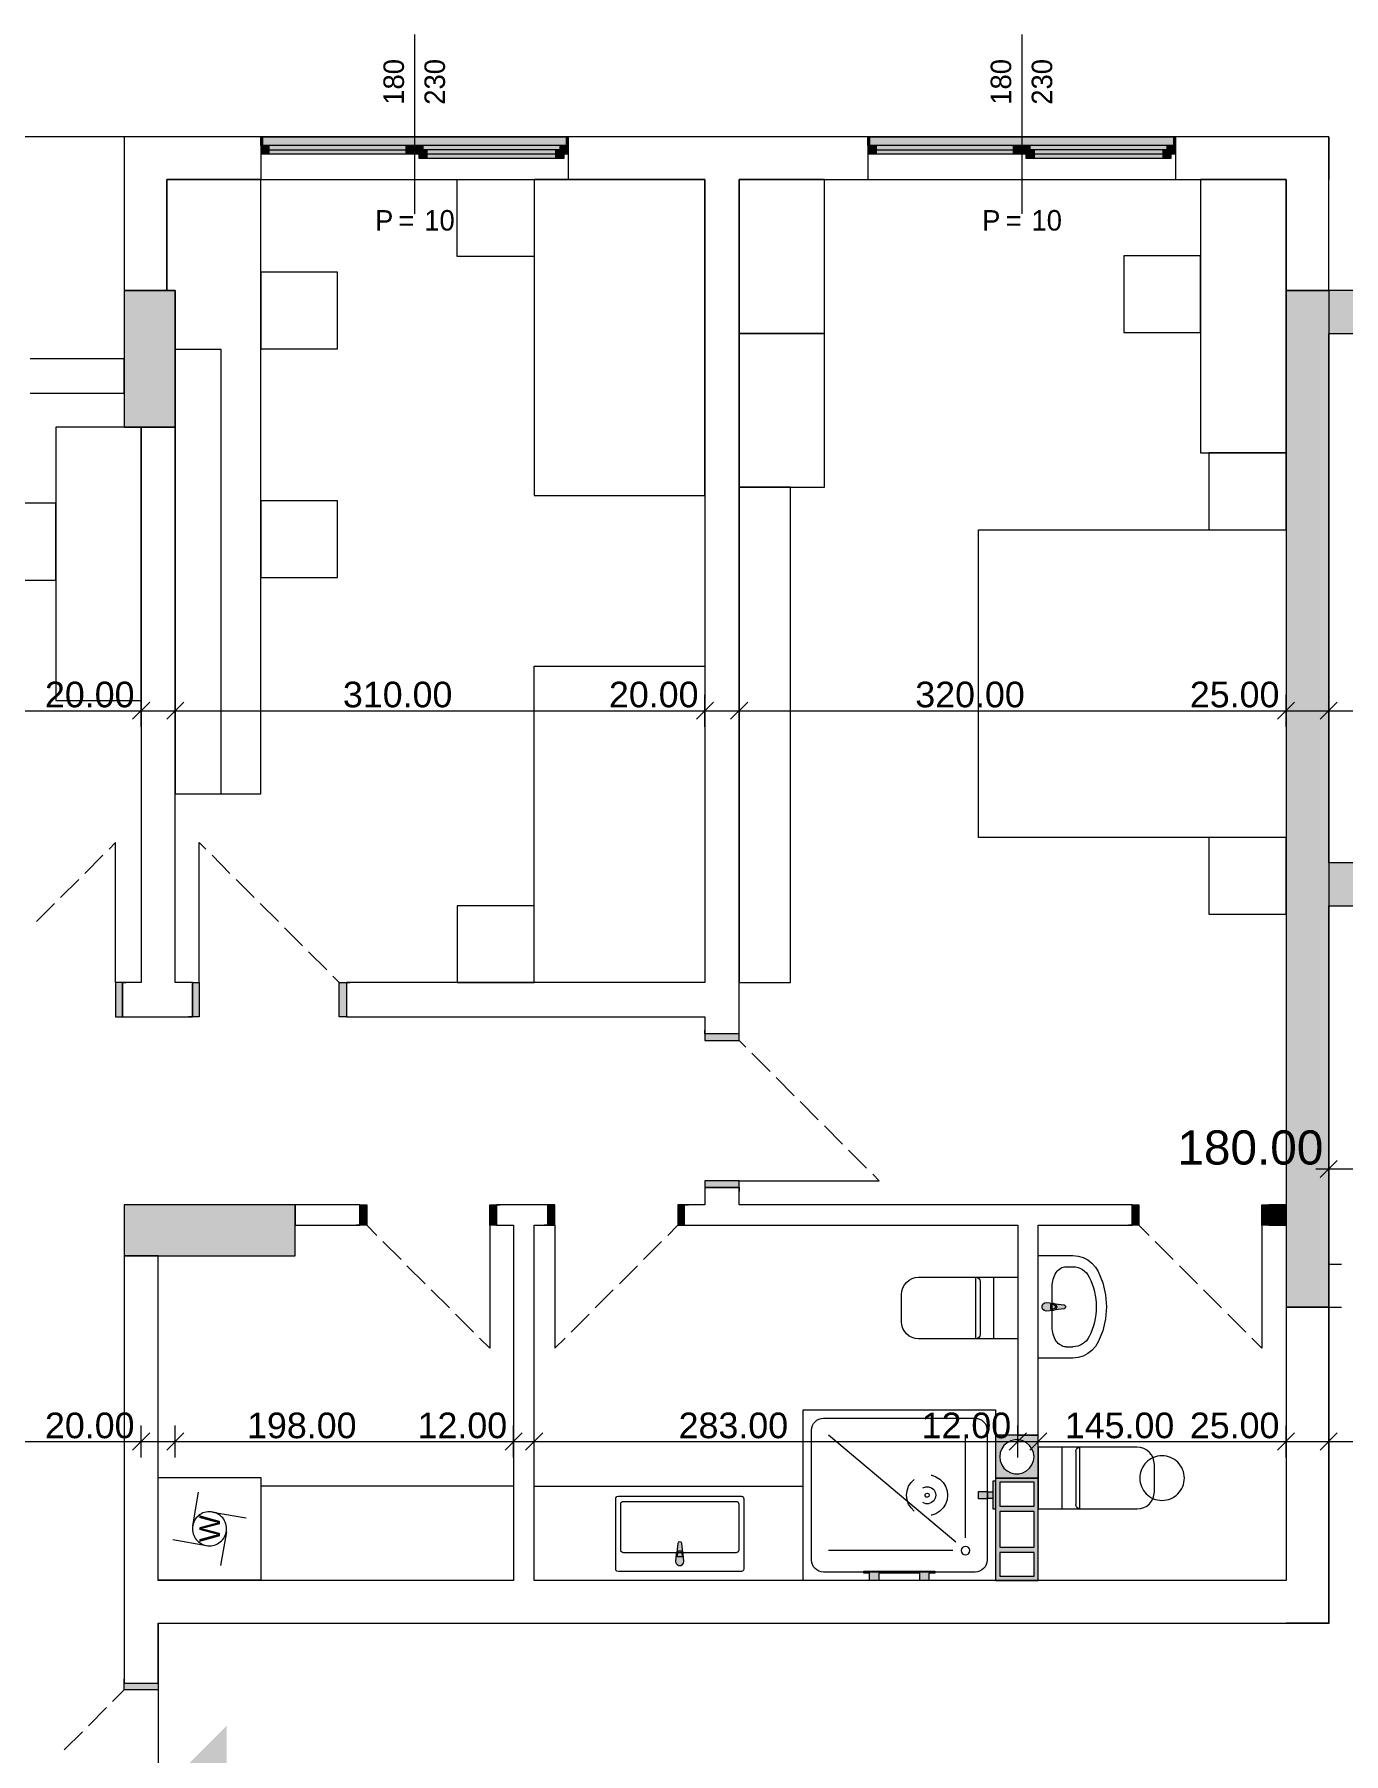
# Model space of a CAD drawing. Header units: millimetres. Extents: x 5493291 to 5652041, y -5155064 to -5098765.
# Drawn here: x 5547479 to 5555142, y -5120854 to -5110791 of the extents above; entities that cross this region are included whole.
import ezdxf

# ---------------------------------------------------------------- set-up
doc = ezdxf.new("R2010")
doc.units = ezdxf.units.MM
doc.header["$MEASUREMENT"] = 0
doc.layers.add('Drawing & Figure', color=7, linetype='Continuous')
for name, color, linetype, lineweight in [('Drawing & Figure_Pen_No__1', 7, 'Continuous', 13), ('Drawing & Figure_Pen_No__101', 252, 'Continuous', 13), ('Drawing & Figure_Pen_No__2', 8, 'Continuous', 13)]:
    doc.layers.add(name, color=color, linetype=linetype, lineweight=lineweight)
for name, color, linetype, lineweight, true_color in [('Drawing & Figure_Pen_No__105', 7, 'Continuous', 13, 0xcae6ff), ('Drawing & Figure_Pen_No__145', 7, 'Continuous', 13, 0x0077b0), ('Drawing & Figure_Pen_No__181', 7, 'Continuous', 5, 0x282828), ('Drawing & Figure_Pen_No__61', 7, 'Continuous', 13, 0x6a6a6a)]:
    doc.layers.add(name, color=color, linetype=linetype, lineweight=lineweight, true_color=true_color)
doc.styles.add('GENERATED_STYLE_1', font='GIL_____.TTF')
doc.styles.add('GENERATED_STYLE_2', font='arial.ttf')

msp = doc.modelspace()

# ---------------------------------------------------------------- hatches: boundary and pattern name
at = {"layer": 'Drawing & Figure', "linetype": 'Continuous', "lineweight": 0, "true_color": 0x7f7f7f}
for points in [[(5555055, -5118241), (5555055, -5112291), (5554805, -5112291), (5554805, -5118241)], [(5555355, -5112291), (5555055, -5112291), (5555055, -5112541), (5555355, -5112541), (5555355, -5112391), (5555355, -5112341)], [(5555055, -5115891), (5560155, -5115891), (5560155, -5115641), (5555055, -5115641)]]:
    msp.add_hatch(color=8, dxfattribs=at).paths.add_polyline_path(points)
at = {"layer": 'Drawing & Figure', "linetype": 'Continuous', "lineweight": 20}
h = msp.add_hatch(color=6, dxfattribs=at)
h.paths.add_polyline_path([(5553105, -5119241), (5553355, -5119241), (5553355, -5118991), (5553334, -5118991), (5553125, -5118991), (5553105, -5118991)])
h.paths.add_polyline_path([(5553132, -5119140), (5553129, -5119116), (5553132, -5119092), (5553141, -5119070), (5553154, -5119050), (5553173, -5119034), (5553194, -5119023), (5553217, -5119017), (5553242, -5119017), (5553265, -5119023), (5553286, -5119034), (5553304, -5119050), (5553318, -5119070), (5553327, -5119092), (5553330, -5119116), (5553327, -5119140), (5553318, -5119163), (5553304, -5119183), (5553286, -5119199), (5553265, -5119210), (5553242, -5119216), (5553217, -5119216), (5553194, -5119210), (5553173, -5119199), (5553154, -5119183), (5553141, -5119163)], flags=0)
h = msp.add_hatch(color=6, dxfattribs=at)
h.paths.add_polyline_path([(5553105, -5119841), (5553355, -5119841), (5553355, -5119241), (5553105, -5119241), (5553105, -5119671)])
h.paths.add_polyline_path([(5553129, -5119436), (5553330, -5119436), (5553330, -5119646), (5553129, -5119646)], flags=0)
h.paths.add_polyline_path([(5553330, -5119406), (5553129, -5119406), (5553129, -5119266), (5553330, -5119266)], flags=0)
h.paths.add_polyline_path([(5553129, -5119676), (5553330, -5119676), (5553330, -5119816), (5553129, -5119816)], flags=0)
at = {"layer": 'Drawing & Figure_Pen_No__1', "linetype": 'Continuous', "lineweight": 0, "true_color": 0xffffff}
for points in [[(5548804, -5111441), (5550604, -5111441), (5550604, -5111391), (5550594, -5111391), (5548815, -5111391), (5548804, -5111391)], [(5548815, -5111391), (5548804, -5111391), (5548804, -5111441), (5548815, -5111441)], [(5550604, -5111391), (5550594, -5111391), (5550594, -5111441), (5550604, -5111441)], [(5552358, -5111441), (5554158, -5111441), (5554158, -5111391), (5554148, -5111391), (5552368, -5111391), (5552358, -5111391)], [(5552368, -5111391), (5552358, -5111391), (5552358, -5111441), (5552368, -5111441)], [(5554158, -5111391), (5554148, -5111391), (5554148, -5111441), (5554158, -5111441)], [(5548804, -5111491), (5548854, -5111491), (5548854, -5111441), (5548804, -5111441)], [(5548854, -5111491), (5549654, -5111491), (5549654, -5111441), (5548854, -5111441)], [(5549704, -5111441), (5549654, -5111441), (5549654, -5111491), (5549704, -5111491)], [(5549704, -5111491), (5549729, -5111491), (5549729, -5111466), (5549754, -5111466), (5549754, -5111441), (5549704, -5111441)], [(5549729, -5111516), (5549779, -5111516), (5549779, -5111466), (5549729, -5111466)], [(5550529, -5111516), (5550529, -5111466), (5550554, -5111466), (5550554, -5111441), (5549754, -5111441), (5549754, -5111466), (5549779, -5111466), (5549779, -5111516)], [(5550529, -5111466), (5549779, -5111466), (5549779, -5111516), (5550529, -5111516)], [(5550579, -5111466), (5550529, -5111466), (5550529, -5111516), (5550579, -5111516)], [(5550604, -5111441), (5550554, -5111441), (5550554, -5111466), (5550579, -5111466), (5550579, -5111491), (5550604, -5111491)], [(5552358, -5111491), (5552408, -5111491), (5552408, -5111441), (5552358, -5111441)], [(5552408, -5111491), (5553208, -5111491), (5553208, -5111441), (5552408, -5111441)], [(5553258, -5111441), (5553208, -5111441), (5553208, -5111491), (5553258, -5111491)], [(5553258, -5111491), (5553283, -5111491), (5553283, -5111466), (5553308, -5111466), (5553308, -5111441), (5553258, -5111441)], [(5553283, -5111516), (5553333, -5111516), (5553333, -5111466), (5553283, -5111466)], [(5554083, -5111516), (5554083, -5111466), (5554108, -5111466), (5554108, -5111441), (5553308, -5111441), (5553308, -5111466), (5553333, -5111466), (5553333, -5111516)], [(5554083, -5111466), (5553333, -5111466), (5553333, -5111516), (5554083, -5111516)], [(5554133, -5111466), (5554083, -5111466), (5554083, -5111516), (5554133, -5111516)], [(5554158, -5111441), (5554108, -5111441), (5554108, -5111466), (5554133, -5111466), (5554133, -5111491), (5554158, -5111491)], [(5547994, -5116341), (5547954, -5116341), (5547954, -5116541), (5547994, -5116541)], [(5548404, -5116341), (5548404, -5116541), (5548444, -5116541), (5548444, -5116341)], [(5549305, -5116541), (5549305, -5116341), (5549264, -5116341), (5549264, -5116541)], [(5551404, -5116641), (5551404, -5116681), (5551605, -5116681), (5551605, -5116641)], [(5551605, -5117541), (5551605, -5117501), (5551404, -5117501), (5551404, -5117541)], [(5549384, -5117641), (5549384, -5117761), (5549425, -5117761), (5549425, -5117641)], [(5550184, -5117761), (5550184, -5117641), (5550145, -5117641), (5550145, -5117761)], [(5550485, -5117761), (5550525, -5117761), (5550525, -5117641), (5550485, -5117641)], [(5551285, -5117641), (5551245, -5117641), (5551245, -5117761), (5551285, -5117761)], [(5553905, -5117641), (5553905, -5117761), (5553944, -5117761), (5553944, -5117641)], [(5554704, -5117761), (5554704, -5117641), (5554664, -5117641), (5554664, -5117761)], [(5554704, -5117761), (5554805, -5117761), (5554805, -5117641), (5554704, -5117641)], [(5553402, -5118214), (5553391, -5118216), (5553382, -5118223), (5553377, -5118233), (5553377, -5118244), (5553382, -5118254), (5553391, -5118261), (5553402, -5118264), (5553444, -5118260), (5553453, -5118256), (5553506, -5118250), (5553513, -5118246), (5553516, -5118239), (5553513, -5118231), (5553506, -5118228), (5553453, -5118221), (5553444, -5118218)], [(5553105, -5119424), (5553105, -5119258), (5553090, -5119258), (5553090, -5119321), (5553059, -5119321), (5553059, -5119319), (5553005, -5119319), (5553005, -5119363), (5553059, -5119363), (5553059, -5119361), (5553090, -5119361), (5553090, -5119424)], [(5551281, -5119728), (5551277, -5119686), (5551274, -5119677), (5551268, -5119624), (5551264, -5119617), (5551257, -5119614), (5551249, -5119617), (5551245, -5119624), (5551239, -5119677), (5551236, -5119686), (5551232, -5119728), (5551234, -5119739), (5551241, -5119748), (5551251, -5119753), (5551262, -5119753), (5551272, -5119748), (5551279, -5119739)], [(5552333, -5119786), (5552333, -5119797), (5552368, -5119797), (5552368, -5119841), (5552421, -5119841), (5552421, -5119797), (5552661, -5119797), (5552661, -5119841), (5552714, -5119841), (5552714, -5119797), (5552749, -5119797), (5552749, -5119786)], [(5548204, -5120441), (5548004, -5120441), (5548004, -5120481), (5548204, -5120481)]]:
    msp.add_hatch(color=7, dxfattribs=at).paths.add_polyline_path(points)
at = {"layer": 'Drawing & Figure_Pen_No__1', "linetype": 'Continuous', "lineweight": 0, "true_color": 0x000000}
for points in [[(5548304, -5113091), (5548304, -5112291), (5548004, -5112291), (5548004, -5113091)], [(5548004, -5117641), (5548004, -5117941), (5549005, -5117941), (5549005, -5117641)], [(5548604, -5121292), (5548604, -5120692), (5548304, -5120992)]]:
    msp.add_hatch(color=18, dxfattribs=at).paths.add_polyline_path(points)

# ---------------------------------------------------------------- linework, layer by layer
at = {"layer": 'Drawing & Figure_Pen_No__1', "color": 7, "linetype": 'Continuous', "lineweight": 13}
for points in [[(5548004, -5111391), (5540554, -5111391)], [(5548004, -5111391), (5540554, -5111391)], [(5548004, -5111391), (5548004, -5111641)], [(5548804, -5111391), (5548004, -5111391)], [(5555055, -5111391), (5548004, -5111391)], [(5555055, -5111391), (5548004, -5111391)], [(5548804, -5111391), (5548804, -5111441)], [(5548804, -5111391), (5548804, -5111441)], [(5550604, -5111391), (5550604, -5111441)], [(5550604, -5111391), (5550604, -5111441)], [(5552358, -5111391), (5550604, -5111391)], [(5552358, -5111391), (5552358, -5111441)], [(5552358, -5111391), (5552358, -5111441)], [(5554158, -5111391), (5554158, -5111441)], [(5554158, -5111391), (5554158, -5111441)], [(5555055, -5111391), (5554158, -5111391)], [(5555055, -5111391), (5555055, -5111641)], [(5555055, -5112291), (5555055, -5111391)], [(5555055, -5112291), (5555055, -5111391)], [(5548804, -5111441), (5548804, -5111491)], [(5548804, -5111491), (5548804, -5111641)], [(5550604, -5111441), (5550604, -5111491)], [(5550604, -5111491), (5550604, -5111641)], [(5552358, -5111441), (5552358, -5111491)], [(5552358, -5111491), (5552358, -5111641)], [(5554158, -5111441), (5554158, -5111491)], [(5554158, -5111491), (5554158, -5111641)], [(5548004, -5111641), (5548004, -5112291)], [(5548254, -5111641), (5548804, -5111641)], [(5548254, -5112291), (5548254, -5111641)], [(5550604, -5111641), (5551404, -5111641)], [(5551404, -5111641), (5551404, -5116341)], [(5551605, -5116641), (5551605, -5111641)], [(5551605, -5111641), (5552358, -5111641)], [(5554158, -5111641), (5554805, -5111641)], [(5554805, -5111641), (5554805, -5112291)], [(5555055, -5112291), (5555055, -5111641)], [(5548004, -5112291), (5548254, -5112291)], [(5548304, -5112291), (5548004, -5112291)], [(5548004, -5112291), (5548004, -5113091)], [(5548304, -5113091), (5548304, -5112291)], [(5554805, -5112291), (5555055, -5112291)], [(5555055, -5112291), (5554805, -5112291)], [(5554805, -5112291), (5554805, -5118241)], [(5561955, -5112291), (5555055, -5112291)], [(5555055, -5112291), (5555055, -5120092)], [(5555355, -5112291), (5555055, -5112291)], [(5561955, -5112291), (5555055, -5112291)], [(5561955, -5112291), (5555055, -5112291)], [(5555055, -5115641), (5555055, -5112541)], [(5555055, -5112541), (5555355, -5112541)], [(5548004, -5112691), (5547454, -5112691)], [(5548004, -5112891), (5548004, -5112691)], [(5547454, -5112891), (5548004, -5112891)], [(5548004, -5113091), (5548304, -5113091)], [(5548104, -5113090), (5548104, -5116341)], [(5548304, -5113090), (5548104, -5113090)], [(5548304, -5116341), (5548304, -5113090)], [(5548104, -5114844), (5548104, -5114656)], [(5548304, -5114844), (5548304, -5114656)], [(5551404, -5114844), (5551404, -5114656)], [(5551605, -5114844), (5551605, -5114656)], [(5554805, -5114844), (5554805, -5114656)], [(5555055, -5114844), (5555055, -5114656)], [(5540804, -5114750), (5548104, -5114750)], [(5548104, -5114750), (5548304, -5114750)], [(5548304, -5114750), (5551404, -5114750)], [(5551404, -5114750), (5551605, -5114750)], [(5551605, -5114750), (5554805, -5114750)], [(5554805, -5114750), (5555055, -5114750)], [(5555055, -5114750), (5561955, -5114750)], [(5560155, -5115641), (5555055, -5115641)], [(5555055, -5118241), (5555055, -5115891)], [(5555055, -5115891), (5556855, -5115891)], [(5547994, -5116341), (5548016, -5116341)], [(5547994, -5116341), (5547994, -5116541)], [(5548104, -5116341), (5547994, -5116341)], [(5547994, -5116341), (5547994, -5116541)], [(5547994, -5116341), (5547994, -5116541)], [(5547994, -5116341), (5548016, -5116341)], [(5547994, -5116341), (5548016, -5116341)], [(5548404, -5116341), (5548304, -5116341)], [(5548404, -5116341), (5548382, -5116341)], [(5548404, -5116341), (5548382, -5116341)], [(5548404, -5116341), (5548382, -5116341)], [(5548404, -5116341), (5548404, -5116541)], [(5548404, -5116341), (5548404, -5116541)], [(5548404, -5116341), (5548404, -5116541)], [(5549305, -5116341), (5549327, -5116341)], [(5549305, -5116341), (5549305, -5116541)], [(5551404, -5116341), (5549305, -5116341)], [(5549305, -5116341), (5549305, -5116541)], [(5549305, -5116341), (5549305, -5116541)], [(5549305, -5116341), (5549327, -5116341)], [(5549305, -5116341), (5549327, -5116341)], [(5547994, -5116541), (5548016, -5116541)], [(5547994, -5116541), (5548404, -5116541)], [(5547994, -5116541), (5548016, -5116541)], [(5547994, -5116541), (5548016, -5116541)], [(5548404, -5116541), (5548382, -5116541)], [(5548404, -5116541), (5548382, -5116541)], [(5548404, -5116541), (5548382, -5116541)], [(5549305, -5116541), (5549327, -5116541)], [(5549305, -5116541), (5551404, -5116541)], [(5549305, -5116541), (5549327, -5116541)], [(5549305, -5116541), (5549327, -5116541)], [(5551404, -5116541), (5551404, -5116641)], [(5551404, -5116641), (5551404, -5116619)], [(5551404, -5116641), (5551404, -5116619)], [(5551404, -5116641), (5551404, -5116619)], [(5551605, -5116641), (5551404, -5116641)], [(5551605, -5116641), (5551404, -5116641)], [(5551605, -5116641), (5551404, -5116641)], [(5551605, -5116641), (5551605, -5116619)], [(5551605, -5116641), (5551605, -5116619)], [(5551605, -5116641), (5551605, -5116619)], [(5555055, -5117526), (5555055, -5117338)], [(5554979, -5117432), (5555055, -5117432)], [(5555055, -5117432), (5556855, -5117432)], [(5551404, -5117541), (5551404, -5117563)], [(5551605, -5117541), (5551404, -5117541)], [(5551404, -5117541), (5551404, -5117641)], [(5551605, -5117541), (5551404, -5117541)], [(5551605, -5117541), (5551404, -5117541)], [(5551404, -5117541), (5551404, -5117563)], [(5551404, -5117541), (5551404, -5117563)], [(5551605, -5117541), (5551605, -5117563)], [(5551605, -5117641), (5551605, -5117541)], [(5551605, -5117541), (5551605, -5117563)], [(5551605, -5117541), (5551605, -5117563)], [(5548004, -5117641), (5548004, -5117941)], [(5549005, -5117641), (5548004, -5117641)], [(5549384, -5117641), (5549005, -5117641)], [(5549005, -5117641), (5549005, -5117761)], [(5549005, -5117941), (5549005, -5117641)], [(5549384, -5117641), (5549362, -5117641)], [(5549384, -5117641), (5549362, -5117641)], [(5549384, -5117641), (5549362, -5117641)], [(5549384, -5117761), (5549384, -5117641)], [(5549384, -5117761), (5549384, -5117641)], [(5549384, -5117761), (5549384, -5117641)], [(5550184, -5117641), (5550206, -5117641)], [(5550184, -5117761), (5550184, -5117641)], [(5550485, -5117641), (5550184, -5117641)], [(5550184, -5117761), (5550184, -5117641)], [(5550184, -5117761), (5550184, -5117641)], [(5550184, -5117641), (5550206, -5117641)], [(5550184, -5117641), (5550206, -5117641)], [(5550485, -5117641), (5550463, -5117641)], [(5550485, -5117641), (5550463, -5117641)], [(5550485, -5117641), (5550463, -5117641)], [(5550485, -5117761), (5550485, -5117641)], [(5550485, -5117761), (5550485, -5117641)], [(5550485, -5117761), (5550485, -5117641)], [(5551285, -5117641), (5551307, -5117641)], [(5551285, -5117761), (5551285, -5117641)], [(5551404, -5117641), (5551285, -5117641)], [(5551285, -5117761), (5551285, -5117641)], [(5551285, -5117761), (5551285, -5117641)], [(5551285, -5117641), (5551307, -5117641)], [(5551285, -5117641), (5551307, -5117641)], [(5553905, -5117641), (5551605, -5117641)], [(5553905, -5117641), (5553883, -5117641)], [(5553905, -5117641), (5553883, -5117641)], [(5553905, -5117641), (5553883, -5117641)], [(5553905, -5117761), (5553905, -5117641)], [(5553905, -5117761), (5553905, -5117641)], [(5553905, -5117761), (5553905, -5117641)], [(5554704, -5117641), (5554727, -5117641)], [(5554704, -5117761), (5554704, -5117641)], [(5554805, -5117641), (5554704, -5117641)], [(5554704, -5117761), (5554704, -5117641)], [(5554704, -5117761), (5554704, -5117641)], [(5554704, -5117641), (5554727, -5117641)], [(5554704, -5117641), (5554727, -5117641)], [(5554805, -5117761), (5554805, -5117641)], [(5549005, -5117761), (5549384, -5117761)], [(5549384, -5117761), (5549362, -5117761)], [(5549384, -5117761), (5549362, -5117761)], [(5549384, -5117761), (5549362, -5117761)], [(5550184, -5117761), (5550206, -5117761)], [(5550184, -5117761), (5550284, -5117761)], [(5550184, -5117761), (5550206, -5117761)], [(5550184, -5117761), (5550206, -5117761)], [(5550284, -5117761), (5550284, -5119841)], [(5550404, -5117761), (5550485, -5117761)], [(5550404, -5119841), (5550404, -5117761)], [(5550485, -5117761), (5550463, -5117761)], [(5550485, -5117761), (5550463, -5117761)], [(5550485, -5117761), (5550463, -5117761)], [(5551285, -5117761), (5551307, -5117761)], [(5551285, -5117761), (5553235, -5117761)], [(5551285, -5117761), (5551307, -5117761)], [(5551285, -5117761), (5551307, -5117761)], [(5553235, -5117761), (5553235, -5118991)], [(5553355, -5118991), (5553355, -5117761)], [(5553355, -5117761), (5553905, -5117761)], [(5553905, -5117761), (5553883, -5117761)], [(5553905, -5117761), (5553883, -5117761)], [(5553905, -5117761), (5553883, -5117761)], [(5554704, -5117761), (5554727, -5117761)], [(5554704, -5117761), (5554805, -5117761)], [(5554704, -5117761), (5554727, -5117761)], [(5554704, -5117761), (5554727, -5117761)], [(5548004, -5117941), (5548004, -5120441)], [(5548204, -5117941), (5548004, -5117941)], [(5548004, -5117941), (5549005, -5117941)], [(5548204, -5119841), (5548204, -5117941)], [(5555130, -5117991), (5555055, -5117991)], [(5554805, -5118241), (5554805, -5119841)], [(5555055, -5118241), (5554805, -5118241)], [(5554805, -5118241), (5555055, -5118241)], [(5555055, -5120091), (5555055, -5118241)], [(5555055, -5118241), (5555130, -5118241)], [(5548104, -5119121), (5548104, -5118934)], [(5548304, -5119121), (5548304, -5118934)], [(5550284, -5119121), (5550284, -5118934)], [(5550404, -5119121), (5550404, -5118934)], [(5553235, -5119121), (5553235, -5118934)], [(5553355, -5119121), (5553355, -5118934)], [(5554805, -5119121), (5554805, -5118934)], [(5555055, -5119121), (5555055, -5118934)], [(5545004, -5119027), (5548104, -5119027)], [(5548104, -5119027), (5548304, -5119027)], [(5548304, -5119027), (5550284, -5119027)], [(5550284, -5119027), (5550404, -5119027)], [(5550404, -5119027), (5553235, -5119027)], [(5553105, -5118991), (5553105, -5119241)], [(5553125, -5118991), (5553105, -5118991)], [(5553334, -5118991), (5553125, -5118991)], [(5553154, -5119050), (5553141, -5119070)], [(5553173, -5119034), (5553154, -5119050)], [(5553194, -5119023), (5553173, -5119034)], [(5553217, -5119017), (5553194, -5119023)], [(5553242, -5119017), (5553217, -5119017)], [(5553235, -5118991), (5553355, -5118991)], [(5553235, -5119027), (5553355, -5119027)], [(5553265, -5119023), (5553242, -5119017)], [(5553286, -5119034), (5553265, -5119023)], [(5553304, -5119050), (5553286, -5119034)], [(5553318, -5119070), (5553304, -5119050)], [(5553355, -5118991), (5553334, -5118991)], [(5553355, -5119241), (5553355, -5118991)], [(5553355, -5119027), (5554805, -5119027)], [(5554805, -5119027), (5555055, -5119027)], [(5555055, -5119027), (5562205, -5119027)], [(5553132, -5119092), (5553129, -5119116)], [(5553129, -5119116), (5553132, -5119140)], [(5553141, -5119070), (5553132, -5119092)], [(5553132, -5119140), (5553141, -5119163)], [(5553327, -5119092), (5553318, -5119070)], [(5553318, -5119163), (5553327, -5119140)], [(5553330, -5119116), (5553327, -5119092)], [(5553327, -5119140), (5553330, -5119116)], [(5553105, -5119241), (5553355, -5119241)], [(5553105, -5119241), (5553105, -5119671)], [(5553355, -5119241), (5553105, -5119241)], [(5553141, -5119163), (5553154, -5119183)], [(5553154, -5119183), (5553173, -5119199)], [(5553173, -5119199), (5553194, -5119210)], [(5553194, -5119210), (5553217, -5119216)], [(5553217, -5119216), (5553242, -5119216)], [(5553242, -5119216), (5553265, -5119210)], [(5553265, -5119210), (5553286, -5119199)], [(5553286, -5119199), (5553304, -5119183)], [(5553304, -5119183), (5553318, -5119163)], [(5553355, -5119841), (5553355, -5119241)], [(5553129, -5119266), (5553129, -5119406)], [(5553330, -5119266), (5553129, -5119266)], [(5553330, -5119406), (5553330, -5119266)], [(5553129, -5119406), (5553330, -5119406)], [(5553330, -5119436), (5553129, -5119436)], [(5553129, -5119436), (5553129, -5119646)], [(5553330, -5119646), (5553330, -5119436)], [(5553129, -5119646), (5553330, -5119646)], [(5553105, -5119671), (5553105, -5119841)], [(5553330, -5119676), (5553129, -5119676)], [(5553129, -5119676), (5553129, -5119816)], [(5553330, -5119816), (5553330, -5119676)], [(5550284, -5119841), (5548204, -5119841)], [(5554805, -5119841), (5550404, -5119841)], [(5553105, -5119841), (5553355, -5119841)], [(5553129, -5119816), (5553330, -5119816)], [(5548204, -5120091), (5554805, -5120091)], [(5548204, -5120441), (5548204, -5120091)], [(5555055, -5120092), (5548204, -5120092)], [(5548204, -5120092), (5548204, -5121892)], [(5555055, -5120091), (5554805, -5120091)], [(5548004, -5120441), (5548004, -5120419)], [(5548004, -5120441), (5548004, -5120419)], [(5548004, -5120441), (5548004, -5120419)], [(5548004, -5120441), (5548204, -5120441)], [(5548004, -5120441), (5548204, -5120441)], [(5548004, -5120441), (5548204, -5120441)], [(5548204, -5120441), (5548204, -5120419)], [(5548204, -5120441), (5548204, -5120419)], [(5548204, -5120441), (5548204, -5120419)]]:
    msp.add_lwpolyline(points, dxfattribs=at)
at = {"layer": 'Drawing & Figure_Pen_No__101', "color": 252, "linetype": 'Continuous', "lineweight": 13}
for points in [[(5548804, -5111641), (5548254, -5111641)], [(5548254, -5111641), (5548254, -5112291)], [(5548804, -5115236), (5548804, -5111641)], [(5549954, -5112091), (5549954, -5111641)], [(5549954, -5111641), (5550404, -5111641)], [(5550404, -5111641), (5550404, -5113491)], [(5551404, -5111641), (5550404, -5111641)], [(5550404, -5111641), (5550404, -5112091)], [(5551404, -5113491), (5551404, -5111641)], [(5551605, -5111641), (5551605, -5112541)], [(5552104, -5111641), (5551605, -5111641)], [(5552104, -5112541), (5552104, -5111641)], [(5554805, -5111641), (5554304, -5111641)], [(5554304, -5111641), (5554304, -5113241)], [(5554805, -5113241), (5554805, -5111641)], [(5550404, -5112091), (5549954, -5112091)], [(5554304, -5112087), (5553855, -5112087)], [(5553855, -5112087), (5553855, -5112537)], [(5554304, -5112537), (5554304, -5112087)], [(5549254, -5112182), (5548804, -5112182)], [(5548804, -5112182), (5548804, -5112632)], [(5549254, -5112632), (5549254, -5112182)], [(5548254, -5112291), (5548304, -5112291)], [(5548304, -5112291), (5548304, -5115236)], [(5551605, -5112541), (5551605, -5113441)], [(5552104, -5112541), (5551605, -5112541)], [(5551605, -5112541), (5552104, -5112541)], [(5552104, -5113441), (5552104, -5112541)], [(5553855, -5112537), (5554304, -5112537)], [(5548572, -5112636), (5548304, -5112636)], [(5548304, -5112636), (5548304, -5115236)], [(5548572, -5115236), (5548572, -5112636)], [(5548804, -5112632), (5549254, -5112632)], [(5548104, -5113090), (5547605, -5113090)], [(5547605, -5113090), (5547605, -5114690)], [(5548104, -5114690), (5548104, -5113090)], [(5554304, -5113241), (5554805, -5113241)], [(5554805, -5113241), (5554354, -5113241)], [(5554354, -5113241), (5554354, -5113691)], [(5554805, -5113691), (5554805, -5113241)], [(5549254, -5113521), (5548804, -5113521)], [(5548804, -5113521), (5548804, -5113971)], [(5549254, -5113971), (5549254, -5113521)], [(5550404, -5113491), (5551404, -5113491)], [(5551605, -5113441), (5552104, -5113441)], [(5551605, -5113441), (5551605, -5116341)], [(5551905, -5113441), (5551605, -5113441)], [(5551905, -5116341), (5551905, -5113441)], [(5547605, -5113535), (5547154, -5113535)], [(5547605, -5113985), (5547605, -5113535)], [(5553005, -5115491), (5553005, -5113691)], [(5553005, -5113691), (5554805, -5113691)], [(5554354, -5113691), (5554805, -5113691)], [(5554805, -5113691), (5554805, -5115491)], [(5547154, -5113985), (5547605, -5113985)], [(5548804, -5113971), (5549254, -5113971)], [(5550404, -5116341), (5550404, -5114489)], [(5550404, -5114489), (5551404, -5114489)], [(5551404, -5114489), (5551404, -5116341)], [(5547605, -5114690), (5548104, -5114690)], [(5548304, -5115236), (5548804, -5115236)], [(5548304, -5115236), (5548572, -5115236)], [(5554805, -5115491), (5553005, -5115491)], [(5554805, -5115491), (5554354, -5115491)], [(5554354, -5115491), (5554354, -5115941)], [(5554805, -5115941), (5554805, -5115491)], [(5550404, -5115891), (5549954, -5115891)], [(5549954, -5115891), (5549954, -5116341)], [(5550404, -5116341), (5550404, -5115891)], [(5554354, -5115941), (5554805, -5115941)], [(5549954, -5116341), (5550404, -5116341)], [(5551404, -5116341), (5550404, -5116341)], [(5551605, -5116341), (5551905, -5116341)], [(5553355, -5117939), (5553558, -5117939)], [(5553355, -5118539), (5553355, -5117939)], [(5553558, -5117939), (5553588, -5117942)], [(5553588, -5117942), (5553617, -5117950)], [(5553617, -5117950), (5553644, -5117964)], [(5553517, -5118004), (5553558, -5118004)], [(5553644, -5117964), (5553669, -5117983)], [(5553669, -5117983), (5553690, -5118007)], [(5553690, -5118007), (5553706, -5118033)], [(5553706, -5118033), (5553733, -5118099)], [(5552554, -5118166), (5552556, -5118147)], [(5552556, -5118147), (5552562, -5118128)], [(5552562, -5118128), (5552571, -5118111)], [(5552571, -5118111), (5552584, -5118096)], [(5552584, -5118096), (5552599, -5118083)], [(5552599, -5118083), (5552616, -5118074)], [(5552616, -5118074), (5552635, -5118068)], [(5552635, -5118068), (5552654, -5118066)], [(5552654, -5118066), (5553235, -5118066)], [(5552989, -5118426), (5552989, -5118066)], [(5553014, -5118091), (5553014, -5118246)], [(5553094, -5118426), (5553094, -5118066)], [(5553235, -5118066), (5553235, -5118426)], [(5553437, -5118358), (5553437, -5118120)], [(5553733, -5118099), (5553749, -5118168)], [(5552554, -5118326), (5552554, -5118166)], [(5553014, -5118246), (5553014, -5118401)], [(5553377, -5118233), (5553382, -5118223)], [(5553377, -5118244), (5553377, -5118233)], [(5553382, -5118254), (5553377, -5118244)], [(5553382, -5118223), (5553391, -5118216)], [(5553391, -5118261), (5553382, -5118254)], [(5553391, -5118216), (5553402, -5118214)], [(5553402, -5118214), (5553444, -5118218)], [(5553441, -5118225), (5553426, -5118225)], [(5553426, -5118225), (5553426, -5118252)], [(5553426, -5118252), (5553441, -5118252)], [(5553444, -5118218), (5553453, -5118221)], [(5553453, -5118221), (5553506, -5118228)], [(5553506, -5118250), (5553453, -5118256)], [(5553506, -5118228), (5553513, -5118231)], [(5553513, -5118246), (5553506, -5118250)], [(5553513, -5118231), (5553516, -5118239)], [(5553516, -5118239), (5553513, -5118246)], [(5553749, -5118168), (5553754, -5118239)], [(5553754, -5118239), (5553749, -5118310)], [(5552556, -5118346), (5552554, -5118326)], [(5552562, -5118365), (5552556, -5118346)], [(5553402, -5118264), (5553391, -5118261)], [(5553444, -5118260), (5553402, -5118264)], [(5553453, -5118256), (5553444, -5118260)], [(5553749, -5118310), (5553733, -5118379)], [(5552571, -5118382), (5552562, -5118365)], [(5552584, -5118397), (5552571, -5118382)], [(5552599, -5118410), (5552584, -5118397)], [(5552616, -5118419), (5552599, -5118410)], [(5552635, -5118425), (5552616, -5118419)], [(5552654, -5118426), (5552635, -5118425)], [(5553235, -5118426), (5552654, -5118426)], [(5553706, -5118444), (5553690, -5118471)], [(5553733, -5118379), (5553706, -5118444)], [(5553558, -5118539), (5553355, -5118539)], [(5553517, -5118473), (5553558, -5118473)], [(5553588, -5118536), (5553558, -5118539)], [(5553617, -5118527), (5553588, -5118536)], [(5553644, -5118513), (5553617, -5118527)], [(5553669, -5118494), (5553644, -5118513)], [(5553690, -5118471), (5553669, -5118494)], [(5551978, -5119841), (5551978, -5118841)], [(5551978, -5118841), (5553105, -5118841)], [(5553105, -5118841), (5553105, -5119841)], [(5552098, -5118891), (5552985, -5118891)], [(5552028, -5119721), (5552028, -5118961)], [(5552873, -5119617), (5552127, -5118991)], [(5552929, -5119591), (5552929, -5118991)], [(5553055, -5118961), (5553055, -5119721)], [(5553934, -5119061), (5553355, -5119061)], [(5553355, -5119061), (5553355, -5119421)], [(5553494, -5119421), (5553494, -5119061)], [(5553574, -5119086), (5553574, -5119241)], [(5553599, -5119421), (5553599, -5119061)], [(5553954, -5119063), (5553934, -5119061)], [(5553973, -5119069), (5553954, -5119063)], [(5553990, -5119078), (5553973, -5119069)], [(5554005, -5119091), (5553990, -5119078)], [(5554018, -5119106), (5554005, -5119091)], [(5554027, -5119123), (5554018, -5119106)], [(5554032, -5119142), (5554027, -5119123)], [(5554035, -5119161), (5554032, -5119142)], [(5554035, -5119321), (5554035, -5119161)], [(5548204, -5119838), (5548204, -5119238)], [(5548204, -5119238), (5548804, -5119238)], [(5548804, -5119238), (5548804, -5119838)], [(5552611, -5119267), (5552629, -5119249)], [(5552728, -5119224), (5552731, -5119224)], [(5552731, -5119224), (5552756, -5119233)], [(5552756, -5119233), (5552779, -5119248)], [(5552779, -5119248), (5552798, -5119267)], [(5553090, -5119321), (5553090, -5119258)], [(5553090, -5119258), (5553105, -5119258)], [(5553105, -5119258), (5553105, -5119424)], [(5553574, -5119241), (5553574, -5119396)], [(5550284, -5119288), (5548809, -5119288)], [(5550404, -5119288), (5551976, -5119288)], [(5550882, -5119363), (5550883, -5119356)], [(5550883, -5119356), (5550889, -5119350)], [(5550889, -5119350), (5550897, -5119348)], [(5550897, -5119348), (5551617, -5119348)], [(5551617, -5119348), (5551624, -5119350)], [(5551624, -5119350), (5551630, -5119356)], [(5551630, -5119356), (5551631, -5119363)], [(5552584, -5119341), (5552588, -5119315)], [(5552588, -5119368), (5552584, -5119341)], [(5552588, -5119315), (5552596, -5119289)], [(5552596, -5119289), (5552611, -5119267)], [(5552680, -5119298), (5552696, -5119292)], [(5552693, -5119337), (5552698, -5119331)], [(5552693, -5119346), (5552693, -5119337)], [(5552698, -5119352), (5552693, -5119346)], [(5552696, -5119292), (5552713, -5119292)], [(5552698, -5119331), (5552707, -5119330)], [(5552707, -5119353), (5552698, -5119352)], [(5552707, -5119330), (5552714, -5119334)], [(5552714, -5119349), (5552707, -5119353)], [(5552713, -5119292), (5552730, -5119298)], [(5552714, -5119334), (5552717, -5119341)], [(5552717, -5119341), (5552714, -5119349)], [(5552730, -5119298), (5552743, -5119309)], [(5552743, -5119309), (5552752, -5119324)], [(5552752, -5119359), (5552743, -5119374)], [(5552752, -5119324), (5552755, -5119341)], [(5552755, -5119341), (5552752, -5119359)], [(5552798, -5119267), (5552812, -5119289)], [(5552812, -5119289), (5552821, -5119315)], [(5552821, -5119315), (5552824, -5119341)], [(5552824, -5119341), (5552821, -5119368)], [(5553005, -5119363), (5553005, -5119319)], [(5553005, -5119319), (5553059, -5119319)], [(5553059, -5119319), (5553059, -5119321)], [(5553059, -5119321), (5553090, -5119321)], [(5553059, -5119361), (5553059, -5119321)], [(5553090, -5119361), (5553059, -5119361)], [(5553059, -5119361), (5553059, -5119363)], [(5553090, -5119361), (5553090, -5119321)], [(5553090, -5119424), (5553090, -5119361)], [(5554018, -5119377), (5554027, -5119360)], [(5554027, -5119360), (5554032, -5119341)], [(5554032, -5119341), (5554035, -5119321)], [(5550882, -5119773), (5550882, -5119363)], [(5550911, -5119663), (5550911, -5119393)], [(5550927, -5119378), (5551587, -5119378)], [(5551602, -5119393), (5551602, -5119663)], [(5551631, -5119363), (5551631, -5119773)], [(5552596, -5119393), (5552588, -5119368)], [(5552611, -5119416), (5552596, -5119393)], [(5552629, -5119434), (5552611, -5119416)], [(5552696, -5119391), (5552680, -5119385)], [(5552713, -5119391), (5552696, -5119391)], [(5552730, -5119385), (5552713, -5119391)], [(5552731, -5119458), (5552728, -5119459)], [(5552743, -5119374), (5552730, -5119385)], [(5552756, -5119450), (5552731, -5119458)], [(5552779, -5119435), (5552756, -5119450)], [(5552798, -5119416), (5552779, -5119435)], [(5552812, -5119393), (5552798, -5119416)], [(5552821, -5119368), (5552812, -5119393)], [(5553059, -5119363), (5553005, -5119363)], [(5553105, -5119424), (5553090, -5119424)], [(5553355, -5119421), (5553934, -5119421)], [(5553934, -5119421), (5553954, -5119419)], [(5553954, -5119419), (5553973, -5119414)], [(5553973, -5119414), (5553990, -5119405)], [(5553990, -5119405), (5554005, -5119392)], [(5554005, -5119392), (5554018, -5119377)], [(5551245, -5119624), (5551239, -5119677)], [(5551249, -5119617), (5551245, -5119624)], [(5551257, -5119614), (5551249, -5119617)], [(5551264, -5119617), (5551257, -5119614)], [(5551268, -5119624), (5551264, -5119617)], [(5551274, -5119677), (5551268, -5119624)], [(5551587, -5119678), (5550927, -5119678)], [(5551236, -5119686), (5551232, -5119728)], [(5551232, -5119728), (5551234, -5119739)], [(5551234, -5119739), (5551241, -5119748)], [(5551239, -5119677), (5551236, -5119686)], [(5551241, -5119748), (5551251, -5119753)], [(5551243, -5119703), (5551243, -5119688)], [(5551270, -5119703), (5551243, -5119703)], [(5551251, -5119753), (5551262, -5119753)], [(5551262, -5119753), (5551272, -5119748)], [(5551270, -5119688), (5551270, -5119703)], [(5551272, -5119748), (5551279, -5119739)], [(5551277, -5119686), (5551274, -5119677)], [(5551281, -5119728), (5551277, -5119686)], [(5551279, -5119739), (5551281, -5119728)], [(5552854, -5119666), (5552127, -5119666)], [(5548804, -5119838), (5548204, -5119838)], [(5550883, -5119781), (5550882, -5119773)], [(5550889, -5119786), (5550883, -5119781)], [(5550897, -5119788), (5550889, -5119786)], [(5551617, -5119788), (5550897, -5119788)], [(5551624, -5119786), (5551617, -5119788)], [(5551630, -5119781), (5551624, -5119786)], [(5551631, -5119773), (5551630, -5119781)], [(5553105, -5119841), (5551978, -5119841)], [(5552985, -5119791), (5552098, -5119791)], [(5552333, -5119786), (5552749, -5119786)], [(5552333, -5119797), (5552333, -5119786)], [(5552368, -5119797), (5552333, -5119797)], [(5552368, -5119841), (5552368, -5119797)], [(5552421, -5119841), (5552368, -5119841)], [(5552661, -5119797), (5552421, -5119797)], [(5552421, -5119797), (5552421, -5119841)], [(5552661, -5119841), (5552661, -5119797)], [(5552714, -5119841), (5552661, -5119841)], [(5552749, -5119797), (5552714, -5119797)], [(5552714, -5119797), (5552714, -5119841)], [(5552749, -5119786), (5552749, -5119797)]]:
    msp.add_lwpolyline(points, dxfattribs=at)
for points in [[(5553437, -5118120, -0.153253), (5553460, -5118038, -0.104441), (5553486, -5118013, -0.137421), (5553517, -5118004)], [(5553558, -5118004, -0.282197), (5553653, -5118065)], [(5552989, -5118066, -0.413756), (5553014, -5118091)], [(5553653, -5118065, -0.116434), (5553694, -5118239, -0.116434), (5553653, -5118413)], [(5553441, -5118225, -0.413753), (5553455, -5118239, -0.413751), (5553441, -5118252)], [(5553453, -5118221, -0.253586), (5553463, -5118239, -0.253585), (5553453, -5118256)], [(5553014, -5118401, -0.413758), (5552989, -5118426)], [(5553517, -5118473, -0.137421), (5553486, -5118464, -0.104441), (5553460, -5118439, -0.153253), (5553437, -5118357)], [(5553653, -5118413, -0.282197), (5553558, -5118473)], [(5552028, -5118961, -0.414214), (5552098, -5118891)], [(5552985, -5118891, -0.414214), (5553055, -5118961)], [(5553574, -5119086, -0.413735), (5553599, -5119061)], [(5550911, -5119393, -0.413726), (5550927, -5119378)], [(5551587, -5119378, -0.413747), (5551602, -5119393)], [(5553599, -5119421, -0.413733), (5553574, -5119396)], [(5550927, -5119678, -0.413726), (5550911, -5119663)], [(5551602, -5119663, -0.413747), (5551587, -5119678)], [(5551239, -5119677, -0.245716), (5551257, -5119667, -0.245716), (5551274, -5119677)], [(5551243, -5119688, -0.413753), (5551257, -5119675, -0.413753), (5551270, -5119688)], [(5552098, -5119791, -0.414214), (5552028, -5119721)], [(5553055, -5119721, -0.414214), (5552985, -5119791)]]:
    msp.add_lwpolyline(points, format="xyb", dxfattribs=at)
for points in [[(5554210, -5119241, 0.414214), (5554079, -5119111, 0.414214), (5553949, -5119241, 0.414214), (5554079, -5119372, 0.414214)], [(5552954, -5119666, 0.413756), (5552929, -5119641, 0.413733), (5552904, -5119666, 0.413735), (5552929, -5119691, 0.413758)]]:
    msp.add_lwpolyline(points, format="xyb", close=True, dxfattribs=at)
at = {"layer": 'Drawing & Figure_Pen_No__105', "color": 254, "linetype": 'Continuous', "lineweight": 13, "true_color": 0xcae6ff}
for points in [[(5548406, -5119521), (5548440, -5119324)], [(5548522, -5119440), (5548719, -5119474)], [(5548603, -5119556), (5548568, -5119753)], [(5548487, -5119637), (5548290, -5119602)]]:
    msp.add_lwpolyline(points, dxfattribs=at)
msp.add_lwpolyline([(5548604, -5119538, 0.414214), (5548504, -5119438, 0.414214), (5548404, -5119538, 0.414214), (5548504, -5119638, 0.414214)], format="xyb", close=True, dxfattribs=at)
at = {"layer": 'Drawing & Figure_Pen_No__145', "color": 144, "linetype": 'Continuous', "lineweight": 13, "true_color": 0x0077b0}
for points in [[(5549704, -5110791), (5549704, -5111841)], [(5553258, -5110791), (5553258, -5111841)], [(5548155, -5114700), (5548054, -5114800)], [(5548354, -5114700), (5548254, -5114800)], [(5551454, -5114700), (5551355, -5114800)], [(5551655, -5114700), (5551554, -5114800)], [(5554855, -5114700), (5554755, -5114800)], [(5555105, -5114700), (5555005, -5114800)], [(5555105, -5117382), (5555005, -5117482)], [(5548155, -5118977), (5548054, -5119077)], [(5548354, -5118977), (5548254, -5119077)], [(5550335, -5118977), (5550234, -5119077)], [(5550455, -5118977), (5550354, -5119077)], [(5553285, -5118977), (5553185, -5119077)], [(5553405, -5118977), (5553305, -5119077)], [(5554855, -5118977), (5554755, -5119077)], [(5555105, -5118977), (5555005, -5119077)]]:
    msp.add_lwpolyline(points, dxfattribs=at)
at = {"layer": 'Drawing & Figure_Pen_No__181', "color": 250, "linetype": 'Continuous', "lineweight": 5, "true_color": 0x282828}
for points in [[(5547916, -5115560), (5547954, -5115521)], [(5548483, -5115560), (5548444, -5115521)], [(5547774, -5115702), (5547880, -5115595)], [(5548624, -5115702), (5548519, -5115595)], [(5547632, -5115843), (5547739, -5115737)], [(5548766, -5115843), (5548660, -5115737)], [(5547491, -5115984), (5547597, -5115878)], [(5548907, -5115984), (5548801, -5115878)], [(5549049, -5116126), (5548943, -5116020)], [(5549190, -5116267), (5549084, -5116161)], [(5549264, -5116341), (5549226, -5116303)], [(5551605, -5116681), (5551643, -5116720)], [(5551678, -5116755), (5551785, -5116862)], [(5551820, -5116897), (5551926, -5117003)], [(5551962, -5117038), (5552067, -5117144)], [(5552103, -5117180), (5552209, -5117286)], [(5552244, -5117321), (5552350, -5117427)], [(5552386, -5117463), (5552424, -5117501)], [(5549425, -5117761), (5549484, -5117821)], [(5551245, -5117761), (5551186, -5117821)], [(5553944, -5117761), (5554004, -5117821)], [(5549519, -5117856), (5549625, -5117962)], [(5551150, -5117856), (5551044, -5117962)], [(5554040, -5117856), (5554145, -5117962)], [(5549660, -5117998), (5549767, -5118104)], [(5551009, -5117998), (5550903, -5118104)], [(5554181, -5117998), (5554287, -5118104)], [(5549802, -5118139), (5549908, -5118245)], [(5550867, -5118139), (5550761, -5118245)], [(5554322, -5118139), (5554428, -5118245)], [(5549943, -5118281), (5550049, -5118387)], [(5550726, -5118281), (5550620, -5118387)], [(5554464, -5118281), (5554569, -5118387)], [(5550085, -5118422), (5550145, -5118481)], [(5550585, -5118422), (5550525, -5118481)], [(5554605, -5118422), (5554664, -5118481)], [(5548004, -5120481), (5547936, -5120549)], [(5547901, -5120585), (5547795, -5120691)], [(5547760, -5120726), (5547653, -5120832)]]:
    msp.add_lwpolyline(points, dxfattribs=at)
at = {"layer": 'Drawing & Figure_Pen_No__2', "color": 8, "linetype": 'Continuous', "lineweight": 13}
for points in [[(5548804, -5111391), (5550604, -5111391)], [(5548804, -5111441), (5548804, -5111391)], [(5548804, -5111391), (5548815, -5111391)], [(5548804, -5111391), (5548804, -5111441)], [(5548804, -5111391), (5548804, -5111441)], [(5548804, -5111391), (5548804, -5111441)], [(5548815, -5111391), (5550594, -5111391)], [(5548815, -5111391), (5548815, -5111441)], [(5550594, -5111441), (5550594, -5111391)], [(5550594, -5111391), (5550604, -5111391)], [(5550604, -5111391), (5550604, -5111441)], [(5550604, -5111391), (5550604, -5111441)], [(5550604, -5111391), (5550604, -5111441)], [(5550604, -5111391), (5550604, -5111441)], [(5552358, -5111391), (5554158, -5111391)], [(5552358, -5111441), (5552358, -5111391)], [(5552358, -5111391), (5552368, -5111391)], [(5552358, -5111391), (5552358, -5111441)], [(5552358, -5111391), (5552358, -5111441)], [(5552358, -5111391), (5552358, -5111441)], [(5552368, -5111391), (5554148, -5111391)], [(5552368, -5111391), (5552368, -5111441)], [(5554148, -5111441), (5554148, -5111391)], [(5554148, -5111391), (5554158, -5111391)], [(5554158, -5111391), (5554158, -5111441)], [(5554158, -5111391), (5554158, -5111441)], [(5554158, -5111391), (5554158, -5111441)], [(5554158, -5111391), (5554158, -5111441)], [(5548815, -5111441), (5548804, -5111441)], [(5548854, -5111441), (5548804, -5111441)], [(5548804, -5111441), (5548804, -5111491)], [(5548804, -5111441), (5548804, -5111491)], [(5548804, -5111491), (5548854, -5111491)], [(5548804, -5111491), (5548804, -5111641)], [(5548854, -5111491), (5548854, -5111441)], [(5549654, -5111441), (5548854, -5111441)], [(5548854, -5111466), (5549654, -5111466)], [(5548854, -5111491), (5549654, -5111491)], [(5549704, -5111441), (5549654, -5111441)], [(5549654, -5111441), (5549654, -5111491)], [(5549654, -5111491), (5549704, -5111491)], [(5549754, -5111441), (5549704, -5111441)], [(5549704, -5111491), (5549729, -5111491)], [(5549729, -5111491), (5549729, -5111466)], [(5549729, -5111466), (5549754, -5111466)], [(5549779, -5111466), (5549729, -5111466)], [(5549729, -5111466), (5549729, -5111516)], [(5549754, -5111466), (5549754, -5111441)], [(5550554, -5111441), (5549754, -5111441)], [(5549779, -5111516), (5549779, -5111466)], [(5550529, -5111466), (5549779, -5111466)], [(5549779, -5111491), (5550529, -5111491)], [(5550579, -5111466), (5550529, -5111466)], [(5550529, -5111466), (5550529, -5111516)], [(5550604, -5111441), (5550554, -5111441)], [(5550554, -5111441), (5550554, -5111466)], [(5550554, -5111466), (5550579, -5111466)], [(5550579, -5111466), (5550579, -5111491)], [(5550579, -5111516), (5550579, -5111466)], [(5550579, -5111491), (5550604, -5111491)], [(5550604, -5111441), (5550594, -5111441)], [(5550604, -5111441), (5550604, -5111491)], [(5550604, -5111441), (5550604, -5111491)], [(5550604, -5111491), (5550604, -5111641)], [(5552368, -5111441), (5552358, -5111441)], [(5552408, -5111441), (5552358, -5111441)], [(5552358, -5111441), (5552358, -5111491)], [(5552358, -5111441), (5552358, -5111491)], [(5552358, -5111491), (5552408, -5111491)], [(5552358, -5111491), (5552358, -5111641)], [(5552408, -5111491), (5552408, -5111441)], [(5553208, -5111441), (5552408, -5111441)], [(5552408, -5111466), (5553208, -5111466)], [(5552408, -5111491), (5553208, -5111491)], [(5553258, -5111441), (5553208, -5111441)], [(5553208, -5111441), (5553208, -5111491)], [(5553208, -5111491), (5553258, -5111491)], [(5553308, -5111441), (5553258, -5111441)], [(5553258, -5111491), (5553283, -5111491)], [(5553283, -5111491), (5553283, -5111466)], [(5553283, -5111466), (5553308, -5111466)], [(5553333, -5111466), (5553283, -5111466)], [(5553283, -5111466), (5553283, -5111516)], [(5553308, -5111466), (5553308, -5111441)], [(5554108, -5111441), (5553308, -5111441)], [(5553333, -5111516), (5553333, -5111466)], [(5554083, -5111466), (5553333, -5111466)], [(5553333, -5111491), (5554083, -5111491)], [(5554133, -5111466), (5554083, -5111466)], [(5554083, -5111466), (5554083, -5111516)], [(5554158, -5111441), (5554108, -5111441)], [(5554108, -5111441), (5554108, -5111466)], [(5554108, -5111466), (5554133, -5111466)], [(5554133, -5111466), (5554133, -5111491)], [(5554133, -5111516), (5554133, -5111466)], [(5554133, -5111491), (5554158, -5111491)], [(5554158, -5111441), (5554148, -5111441)], [(5554158, -5111441), (5554158, -5111491)], [(5554158, -5111441), (5554158, -5111491)], [(5554158, -5111491), (5554158, -5111641)], [(5549729, -5111516), (5549779, -5111516)], [(5549779, -5111516), (5550529, -5111516)], [(5549779, -5111516), (5550529, -5111516)], [(5550529, -5111516), (5550579, -5111516)], [(5553283, -5111516), (5553333, -5111516)], [(5553333, -5111516), (5554083, -5111516)], [(5553333, -5111516), (5554083, -5111516)], [(5554083, -5111516), (5554133, -5111516)], [(5548804, -5111641), (5550604, -5111641)], [(5552358, -5111641), (5554158, -5111641)]]:
    msp.add_lwpolyline(points, dxfattribs=at)
at = {"layer": 'Drawing & Figure_Pen_No__61', "color": 251, "linetype": 'Continuous', "lineweight": 13, "true_color": 0x6a6a6a}
for points in [[(5547954, -5116341), (5547954, -5115521)], [(5548444, -5116341), (5548444, -5115521)], [(5547994, -5116341), (5547954, -5116341)], [(5547954, -5116341), (5547954, -5116541)], [(5547994, -5116541), (5547994, -5116341)], [(5548404, -5116341), (5548444, -5116341)], [(5548404, -5116541), (5548404, -5116341)], [(5548444, -5116341), (5548444, -5116541)], [(5549264, -5116541), (5549264, -5116341)], [(5549264, -5116341), (5549305, -5116341)], [(5549305, -5116341), (5549305, -5116541)], [(5547954, -5116541), (5547994, -5116541)], [(5548444, -5116541), (5548404, -5116541)], [(5549305, -5116541), (5549264, -5116541)], [(5551404, -5116641), (5551404, -5116681)], [(5551605, -5116641), (5551404, -5116641)], [(5551605, -5116681), (5551605, -5116641)], [(5551404, -5116681), (5551605, -5116681)], [(5551605, -5117501), (5551404, -5117501)], [(5551404, -5117501), (5551404, -5117541)], [(5551404, -5117541), (5551605, -5117541)], [(5551605, -5117541), (5551605, -5117501)], [(5551605, -5117501), (5552424, -5117501)], [(5549384, -5117641), (5549425, -5117641)], [(5549384, -5117761), (5549384, -5117641)], [(5549425, -5117641), (5549425, -5117761)], [(5550145, -5117761), (5550145, -5117641)], [(5550145, -5117641), (5550184, -5117641)], [(5550184, -5117641), (5550184, -5117761)], [(5550525, -5117641), (5550485, -5117641)], [(5550485, -5117641), (5550485, -5117761)], [(5550525, -5117761), (5550525, -5117641)], [(5551285, -5117641), (5551245, -5117641)], [(5551245, -5117641), (5551245, -5117761)], [(5551285, -5117761), (5551285, -5117641)], [(5553905, -5117641), (5553944, -5117641)], [(5553905, -5117761), (5553905, -5117641)], [(5553944, -5117641), (5553944, -5117761)], [(5554664, -5117761), (5554664, -5117641)], [(5554664, -5117641), (5554704, -5117641)], [(5554704, -5117641), (5554704, -5117761)], [(5549425, -5117761), (5549384, -5117761)], [(5550184, -5117761), (5550145, -5117761)], [(5550145, -5117761), (5550145, -5118481)], [(5550485, -5117761), (5550525, -5117761)], [(5550525, -5117761), (5550525, -5118481)], [(5551245, -5117761), (5551285, -5117761)], [(5553944, -5117761), (5553905, -5117761)], [(5554704, -5117761), (5554664, -5117761)], [(5554664, -5117761), (5554664, -5118481)], [(5548004, -5120481), (5548004, -5120441)], [(5548004, -5120441), (5548204, -5120441)], [(5548204, -5120441), (5548204, -5120481)], [(5548204, -5120481), (5548004, -5120481)]]:
    msp.add_lwpolyline(points, dxfattribs=at)

# ---------------------------------------------------------------- texts
at = {"layer": 'Drawing & Figure_Pen_No__1', "color": 7, "linetype": 'Continuous', "lineweight": 13, "char_height": 120, "attachment_point": 7, "rotation": 90, "style": 'GENERATED_STYLE_1'}
for s, insert in [('\\A1;{\\pql;\\fGill Sans MT|b0|i0|c0|p0;\\W1.000000;180}', (5549644, -5111203)), ('\\A1;{\\pql;\\fGill Sans MT|b0|i0|c0|p0;\\W1.000000;230}', (5549884, -5111203)), ('\\A1;{\\pql;\\fGill Sans MT|b0|i0|c0|p0;\\W1.000000;180}', (5553198, -5111203)), ('\\A1;{\\pql;\\fGill Sans MT|b0|i0|c0|p0;\\W1.000000;230}', (5553438, -5111203))]:
    msp.add_mtext(s, dxfattribs=dict(at, insert=insert))
at = {"layer": 'Drawing & Figure_Pen_No__1', "color": 7, "linetype": 'Continuous', "lineweight": 13, "attachment_point": 7}
for s, insert, char_height, style in [('\\A1;{\\pql;\\fGill Sans MT|b0|i0|c0|p0;\\W1.000000;P}', (5549473, -5111940), 120, 'GENERATED_STYLE_1'), ('\\A1;{\\pql;\\fGill Sans MT|b0|i0|c0|p0;\\W1.000000;=}', (5549610, -5111940), 120, 'GENERATED_STYLE_1'), ('\\A1;{\\pql;\\fGill Sans MT|b0|i0|c0|p0;\\W1.000000;10}', (5549761, -5111941), 120, 'GENERATED_STYLE_1'), ('\\A1;{\\pql;\\fGill Sans MT|b0|i0|c0|p0;\\W1.000000;P}', (5553026, -5111940), 120, 'GENERATED_STYLE_1'), ('\\A1;{\\pql;\\fGill Sans MT|b0|i0|c0|p0;\\W1.000000;=}', (5553164, -5111940), 120, 'GENERATED_STYLE_1'), ('\\A1;{\\pql;\\fGill Sans MT|b0|i0|c0|p0;\\W1.000000;10}', (5553315, -5111941), 120, 'GENERATED_STYLE_1'), ('\\A1;{\\pql;\\fGill Sans MT|b0|i0|c0|p0;\\W1.000000; }', (5549561, -5111940), 120, 'GENERATED_STYLE_1'), ('\\A1;{\\pql;\\fGill Sans MT|b0|i0|c0|p0;\\W1.000000; }', (5549712, -5111940), 120, 'GENERATED_STYLE_1'), ('\\A1;{\\pql;\\fGill Sans MT|b0|i0|c0|p0;\\W1.000000; }', (5553115, -5111940), 120, 'GENERATED_STYLE_1'), ('\\A1;{\\pql;\\fGill Sans MT|b0|i0|c0|p0;\\W1.000000; }', (5553266, -5111940), 120, 'GENERATED_STYLE_1'), ('\\A1;{\\pql;\\fArial|b0|i0|c0|p0;\\W1.000000;20.00}', (5547541, -5114732), 150, 'GENERATED_STYLE_2'), ('\\A1;{\\pql;\\fArial|b0|i0|c0|p0;\\W1.000000;310.00}', (5549285, -5114732), 150, 'GENERATED_STYLE_2'), ('\\A1;{\\pql;\\fArial|b0|i0|c0|p0;\\W1.000000;20.00}', (5550842, -5114732), 150, 'GENERATED_STYLE_2'), ('\\A1;{\\pql;\\fArial|b0|i0|c0|p0;\\W1.000000;320.00}', (5552635, -5114732), 150, 'GENERATED_STYLE_2'), ('\\A1;{\\pql;\\fArial|b0|i0|c0|p0;\\W1.000000;25.00}', (5554242, -5114732), 150, 'GENERATED_STYLE_2'), ('\\A1;{\\pql;\\fArial|b0|i0|c0|p0;\\W1.000000;180.00}', (5554169, -5117409), 200.01, 'GENERATED_STYLE_2'), ('\\A1;{\\pql;\\fArial|b0|i0|c0|p0;\\W1.000000;20.00}', (5547541, -5119010), 150, 'GENERATED_STYLE_2'), ('\\A1;{\\pql;\\fArial|b0|i0|c0|p0;\\W1.000000;198.00}', (5548724, -5119010), 150, 'GENERATED_STYLE_2'), ('\\A1;{\\pql;\\fArial|b0|i0|c0|p0;\\W1.000000;12.00}', (5549722, -5119010), 150, 'GENERATED_STYLE_2'), ('\\A1;{\\pql;\\fArial|b0|i0|c0|p0;\\W1.000000;283.00}', (5551250, -5119010), 150, 'GENERATED_STYLE_2'), ('\\A1;{\\pql;\\fArial|b0|i0|c0|p0;\\W1.000000;12.00}', (5552672, -5119010), 150, 'GENERATED_STYLE_2'), ('\\A1;{\\pql;\\fArial|b0|i0|c0|p0;\\W1.000000;145.00}', (5553510, -5119010), 150, 'GENERATED_STYLE_2'), ('\\A1;{\\pql;\\fArial|b0|i0|c0|p0;\\W1.000000;25.00}', (5554242, -5119010), 150, 'GENERATED_STYLE_2')]:
    msp.add_mtext(s, dxfattribs=dict(at, insert=insert, char_height=char_height, style=style))
at = {"layer": 'Drawing & Figure_Pen_No__105', "color": 254, "linetype": 'Continuous', "lineweight": 13, "true_color": 0xcae6ff, "insert": (5548565, -5119616), "char_height": 120, "attachment_point": 7, "rotation": 90, "style": 'GENERATED_STYLE_2'}
msp.add_mtext('\\A1;{\\pql;\\fArial|b0|i0|c0|p0;\\W1.000000;W}', dxfattribs=at)

doc.saveas('drawing.dxf')
